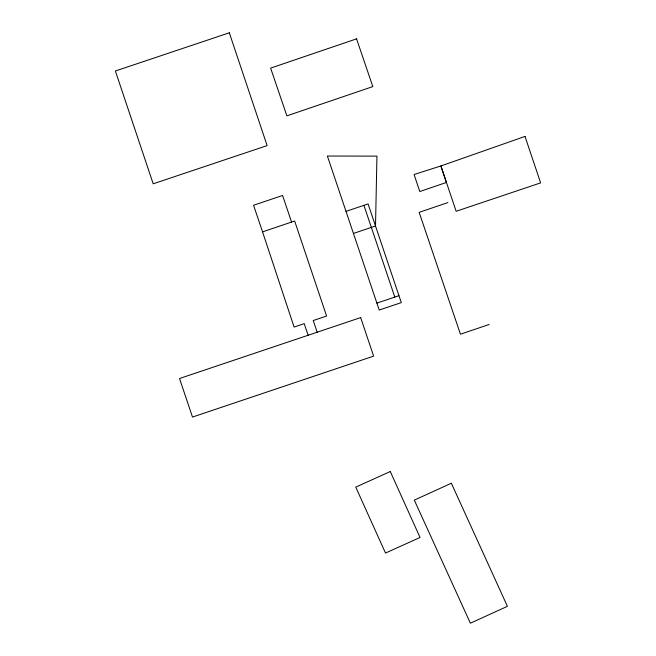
<?xml version="1.0" encoding="UTF-8"?>
<svg xmlns="http://www.w3.org/2000/svg" width="656" height="656" viewBox="0 0 656 656"><rect width="100%" height="100%" fill="white"/><g stroke="black" fill="none" stroke-linecap="round" stroke-linejoin="round"><path stroke-width="0.98" d="M447.884 202.606L419.151 212.339L460.438 334.207L489.171 324.474M308.14 335.249L304.204 323.646L294.101 327.065L262.556 231.863L294.642 221.023L326.598 316.02L313.224 320.546L317.176 332.215M346.015 211.371L368.082 203.942L401.292 302.621L379.225 310.05L327.385 156.03L376.946 156.128L375.511 226.008L353.436 233.438M376.888 303.113L398.955 295.692M291.567 222.064L282.58 195.463L253.569 205.271L262.556 231.863M363.924 205.336L394.805 297.086M451.353 483.251L414.313 500.126L470.377 623.2L507.416 606.333L451.353 483.251M390.287 471.525L355.749 487.113L385.507 553.057L420.045 537.469L390.287 471.525M525.013 136.423L440.906 165.952L414.092 174.512L419.799 191.544L446.4 182.466L440.906 165.952L456.141 211.281L540.626 182.885L525.013 136.423M356.569 38.86L270.633 68.117L286.885 115.858L372.821 86.6L356.569 38.86M360.661 317.586L179.523 378.512L192.495 417.06L373.625 356.134L360.661 317.586M229.313 32.8L115.374 70.996L153.192 183.803L267.131 145.607L229.313 32.8"/></g></svg>
